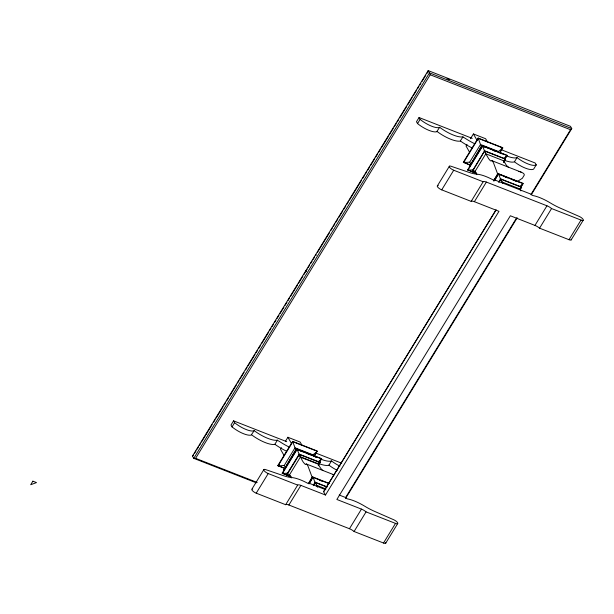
<?xml version="1.0" encoding="UTF-8"?>
<svg xmlns="http://www.w3.org/2000/svg" width="614" height="614" viewBox="0 0 614 614"><rect width="100%" height="100%" fill="white"/><g stroke="black" fill="none" stroke-linecap="round" stroke-linejoin="round"><path stroke-width="0.92" d="M256.284 482.819L193.763 458.336L192.474 456.072L428.204 70.61L570.467 126.323L571.757 128.587L531.217 194.876M194.615 453.262L196.081 450.868M197.056 449.271L198.514 446.877M199.496 445.28L200.471 443.684M201.446 442.088L205.345 435.71M212.152 424.581L206.327 434.113M213.649 422.133L215.146 419.692M216.143 418.057L223.12 406.645M224.118 405.017L225.614 402.569M226.612 400.934L228.608 397.672M229.605 396.045L236.582 384.633M237.58 382.998L239.076 380.557M240.074 378.922L244.065 372.399M245.562 369.958L247.058 367.51M248.048 365.875L255.033 354.462M256.03 352.835L257.527 350.387M258.525 348.76L260.52 345.498M261.518 343.863L268.495 332.45M269.492 330.816L270.989 328.375M271.987 326.74L273.483 324.299M274.481 322.665L275.978 320.216M276.968 318.589L278.963 315.327M279.961 313.7L283.952 307.177M284.95 305.542L286.945 302.28M287.943 300.653L289.44 298.204M290.437 296.577L297.414 285.165M298.412 283.53L302.902 276.193M303.899 274.565L305.396 272.117M307.223 269.124L305.887 271.304L306.232 270.743M308.213 267.512L309.694 265.087M310.676 263.475L312.158 261.05M313.148 259.438L314.629 257.013M317.453 252.392L329.419 232.821M330.915 230.38L332.412 227.932M333.41 226.297L334.906 223.857M335.904 222.222L337.9 218.96M338.897 217.333L342.881 210.809M343.878 209.182L345.874 205.92M346.872 204.285L348.368 201.837M349.366 200.21L361.331 180.639M362.828 178.198L364.325 175.75M365.322 174.123L366.819 171.674M367.817 170.04L369.812 166.785M370.81 165.151L374.793 158.627M375.791 157L377.787 153.738M378.784 152.103L380.281 149.662M381.279 148.028L388.255 136.615M389.253 134.98L393.244 128.464M394.242 126.829L396.237 123.567M397.235 121.94L398.732 119.492M399.729 117.865L406.706 106.445M407.704 104.817L412.194 97.48M413.191 95.845L416.499 90.427M417.482 88.838L418.94 86.444M419.915 84.847L420.897 83.251M421.872 81.654L425.771 75.269M426.745 73.672L427.728 72.076M531.033 194.331L570.544 129.723L571.757 128.587L429.493 72.874L193.763 458.336L195.62 458.336L430.199 74.762L428.204 70.61L428.211 71.285M286.746 441.681L233.55 420.843L230.979 425.049L232.038 426.899A15.02 4.697 31.4 0 0 251.172 435.065L254.211 430.637L255.792 431.803A19.848 6.209 31.4 0 0 277.275 440.215L279.57 441.55A29.411 9.195 31.4 0 0 288.941 446.954M472.243 138.357L419.047 117.527L416.476 121.733L417.535 123.575A15.02 4.697 31.4 0 0 436.669 131.749L439.708 127.313L441.289 128.48A19.848 6.209 31.4 0 0 462.772 136.891L465.067 138.234A29.411 9.195 31.4 0 0 474.438 143.63M232.038 426.899L234.609 422.693L233.55 420.843M417.535 123.575L420.106 119.377L419.047 117.527M251.64 434.835L253.221 436.009A19.848 6.209 31.4 0 0 274.704 444.421L277.505 440.138M437.137 131.519L438.718 132.685A19.848 6.209 31.4 0 0 460.201 141.097L463.002 136.822M263.913 469.518L251.917 489.143A3.891 1.213 31.4 0 0 252.784 491.023A3.891 1.213 31.4 0 0 256.222 493.172L285.671 504.708A5.764 1.804 31.4 0 1 288.879 505.007L349.458 528.731A5.764 1.804 31.4 0 1 354.071 531.494L383.512 543.022A3.891 1.213 31.4 0 0 385.722 542.561M449.41 166.194L437.414 185.819A3.891 1.213 31.4 0 0 438.281 187.7A3.891 1.213 31.4 0 0 441.719 189.856L471.168 201.384A5.764 1.804 31.4 0 1 474.376 201.691L498.975 211.323L325.481 495.022L300.883 485.39A5.764 1.804 31.4 0 0 297.667 485.083L268.226 473.555A3.891 1.213 31.4 0 1 264.074 470.6A3.891 1.213 31.4 0 1 265.409 469.526L283.43 475.673A28.858 9.026 31.4 0 0 291.496 477.515A24.33 7.606 31.4 0 1 308.343 483.625L309.026 483.195L325.888 489.795M281.519 447.713L280.537 449.318L284.144 455.649M285.449 441.282L287.905 437.268L300.139 442.057L301.942 445.219M467.016 144.39L466.026 146.002L469.641 152.326M470.454 138.764L473.402 133.944L485.636 138.733L487.439 141.903M256.222 493.172L268.226 473.555M441.719 189.856L453.723 170.232L483.164 181.759A5.764 1.804 31.4 0 1 486.372 182.066L546.959 205.79A5.764 1.804 31.4 0 1 551.564 208.545L581.005 220.073A3.891 1.213 31.4 0 0 583.216 219.62A3.891 1.213 31.4 0 0 579.524 216.573L560.175 208.085A28.858 9.026 31.4 0 1 550.175 202.85A24.33 7.606 31.4 0 0 532.614 195.49L530.91 194.124L494.523 179.871L493.84 180.301A24.33 7.606 31.4 0 0 476.994 174.192A28.858 9.026 31.4 0 1 468.927 172.35L450.906 166.202A3.891 1.213 31.4 0 0 449.571 167.277A3.891 1.213 31.4 0 0 453.723 170.232M314.429 456.171L317.2 450.998L292.64 441.382L277.843 465.573L285.057 468.659M499.926 152.855L502.697 147.675L478.137 138.058L463.34 162.257L470.554 165.343M296.109 449.717L295.019 447.806L312.948 454.828L317.392 451.336L292.832 441.719L278.035 465.911L284.221 465.473L295.019 447.806L292.64 441.382M481.606 146.393L480.516 144.49L498.445 151.505L502.889 148.012L478.329 138.396L463.532 162.595L469.718 162.15L480.516 144.49L478.137 138.058M296.286 449.049L283.952 469.879L296.286 449.049L317.277 457.53M481.783 145.733L469.449 166.555L481.783 145.733L502.574 153.876M318.781 463.793L321.544 458.62L296.984 449.003L282.187 473.194L291.151 476.971M476.648 173.647L467.684 169.871L482.481 145.679L507.041 155.296L504.278 160.477M290.315 476.318L286.654 474.622L299.187 454.13L319.978 462.273L318.244 465.765M503.741 162.441L505.476 158.949L484.684 150.806L472.151 171.298L476.679 173.332M300.33 457.123L318.259 464.146L320.17 462.611L299.379 454.467L286.845 474.96L289.532 474.783L300.33 457.123L296.984 449.003M492.558 161.221A17.875 1.972 69.7 0 0 491.599 160.876L490.463 160.868L489.013 159.179A29.649 3.277 69.7 0 1 487.623 156.938L485.827 153.799L503.756 160.822L505.667 159.295L484.876 151.151L485.827 153.799L475.029 171.459L472.343 171.636L484.684 150.806M314.238 455.834L316.21 452.61M500.725 150.898L502.206 148.481M285.671 504.708L297.667 485.083M471.168 201.384L483.164 181.759M288.879 505.007L300.883 485.39M474.376 201.691L486.372 182.066M319.572 461.843L321.544 458.62M505.069 158.519L507.041 155.296M319.011 463.854L319.978 462.273M503.549 162.104L505.476 158.949M308.435 483.418L312.296 477.116L328.974 483.586M493.456 180.884L497.793 173.793L508.185 177.86M308.635 483.755L312.296 477.116M494.132 180.432L497.793 173.793M309.049 483.517L312.994 477.063L329.657 483.586M494.055 181L498.491 173.739L523.051 183.356L520.779 187.73M309.241 483.855L312.994 477.063M494.738 180.531L498.491 173.739M313.263 485.344L315.189 482.197L327.323 486.948M498.76 182.028L500.686 178.874L521.478 187.017L520.227 189.718M313.455 485.682L315.189 482.197M498.952 182.366L500.686 178.874M318.804 463.555A19.848 6.209 31.4 0 0 328.175 465.358L328.95 465.113L331.522 460.907L332.596 461.743A15.02 4.697 31.4 0 0 339.864 466.118M514.448 161.789L517.019 157.583L518.093 158.42A15.02 4.697 31.4 0 0 536.245 164.851L533.673 169.057A15.02 4.697 31.4 0 1 515.522 162.626L514.448 161.789L513.672 162.035A19.848 6.209 31.4 0 1 504.301 160.231M325.481 495.022L323.609 491.737L496.104 209.673M495.805 210.433L323.609 491.737M521.57 185.781L522.552 184.162M520.519 188.59L521.478 187.017M345.475 497.754L516.527 218.054M345.536 498.499L517.203 217.786M349.458 528.731L361.462 509.113A5.764 1.804 31.4 0 1 366.067 511.869L395.508 523.397A3.891 1.213 31.4 0 0 397.719 522.936A3.891 1.213 31.4 0 0 394.027 519.897L374.678 511.408A28.858 9.026 31.4 0 1 364.678 506.174A24.33 7.606 31.4 0 0 347.117 498.806L345.413 497.447L339.197 495.014M361.462 509.113L336.863 499.474L510.357 215.775L534.955 225.415L546.959 205.79M354.071 531.494L366.067 511.869M534.955 225.415A5.764 1.804 31.4 0 1 539.568 228.17L551.564 208.545M383.512 543.022L395.508 523.397M539.568 228.17L569.009 239.698L581.005 220.073M385.684 543.221L397.688 523.596M571.181 239.897L583.185 220.272M306.094 464.169L305.258 464.376L303.516 462.503A29.649 3.277 69.7 0 1 302.126 460.262L299.386 454.49M192.474 456.072L193.64 454.859M315.481 255.263L315.957 254.833L315.481 255.263L315.98 255.455M469.257 166.217L470.531 165.197M501.838 181.867L519.766 188.882L521.677 187.354L500.878 179.211L502.605 183.21M283.76 469.541L285.034 468.52M286.654 474.622L287.928 473.601M464.821 161.091L463.34 162.257L469.48 164.659M503.534 158.542L507.233 155.634L482.481 145.679M519.536 186.61L523.243 183.693L498.683 174.077L500.87 180.171M279.324 464.414L277.843 465.573L283.983 467.983M283.676 472.028L282.187 473.194L290.959 476.633M318.037 461.866L321.736 458.957L297.184 449.341L282.386 473.532L287.682 473.156M517.433 181.437L522.361 178.267L524.272 175.082A6.125 3.385 -16.1 0 0 523.32 173.294A17.875 9.878 -16.1 0 0 519.92 171.736M439.708 127.313L439.24 127.543A15.02 4.697 31.4 0 1 420.106 119.377M254.211 430.637L253.743 430.867A15.02 4.697 31.4 0 1 234.609 422.693M300.046 456.616L317.975 463.639L320.17 462.618M517.019 157.583L516.244 157.836A19.848 6.209 31.4 0 1 506.872 156.025M331.522 460.907L330.746 461.152A19.848 6.209 31.4 0 1 321.375 459.349M472.35 171.636L474.745 170.953L476.825 174.606M473.179 169.832L467.883 170.216L482.681 146.017L484.868 152.103M446.954 78.623L449.632 79.666M430.199 74.762L570.544 129.723M415.049 92.453L415.548 92.645M501.5 149.808L535.185 163.002L536.245 164.851M481.975 146.071L484.576 147.084M493.242 150.476L495.836 151.497M491.975 160.722L521.209 172.173M509.919 178.544L518.584 181.936M497.985 174.13L499.719 174.813M504.915 176.847L507.517 177.86M512.713 179.902L517.042 181.598M473.018 171.636L475.62 172.657M467.684 169.871L476.456 173.309M305.757 271.165L306.256 271.357M316.003 453.132L341.714 463.202M299.947 450.745L302.541 451.766M307.744 453.8L310.339 454.82M313.808 456.179L316.41 457.192M306.478 464.046L333.939 474.799M206.189 433.975L206.688 434.167M319.418 480.171L322.02 481.184M326.648 486.948L315.381 482.535L317.492 487.201M316.34 485.183L325.727 488.859M287.521 474.96L290.123 475.973M195.62 458.336L257.205 482.45M460.431 141.02L462.495 142.44A29.411 9.195 31.4 0 0 471.867 147.836M274.934 444.344L276.998 445.756A29.411 9.195 31.4 0 0 286.37 451.16M328.95 465.113L330.025 465.949A15.02 4.697 31.4 0 0 337.286 470.324M508.361 167.161L507.509 166.425A29.649 16.386 -16.1 0 1 505.545 163.961L503.756 160.822M322.864 470.477L322.012 469.741A29.649 16.386 -16.1 0 1 320.047 467.285L317.975 463.639M498.445 151.505L499.167 152.779M519.766 188.882L520.918 190.9M473.402 133.944L477.009 140.268M469.718 162.15L470.808 164.053M312.948 454.828L313.67 456.095M287.905 437.268L291.512 443.592M284.221 465.473L285.31 467.377M289.532 474.783L291.328 477.922M313.186 477.4L315.373 483.494M497.532 173.647L493.587 163.063A6.125 0.675 69.7 0 0 492.566 161.244M312.035 476.971L308.09 466.387A6.125 0.675 69.7 0 0 307.069 464.568A17.875 1.972 69.7 0 0 306.102 464.192M332.988 474.722A17.875 9.878 -16.1 0 1 333.962 474.937M518.485 171.398A17.875 9.878 -16.1 0 1 519.459 171.613M437.751 185.689A3.891 1.213 31.4 0 1 438.258 185.689M571.22 239.237A3.891 1.213 31.4 0 1 569.009 239.698M252.254 489.005A3.891 1.213 31.4 0 1 252.761 489.013M316.525 457.138A19.848 6.209 31.4 0 1 314.053 455.788M502.022 153.815A19.848 6.209 31.4 0 1 500.372 152.932M32.88 481.176L30.7 484.738L36.495 482.589L32.88 481.176"/></g></svg>
